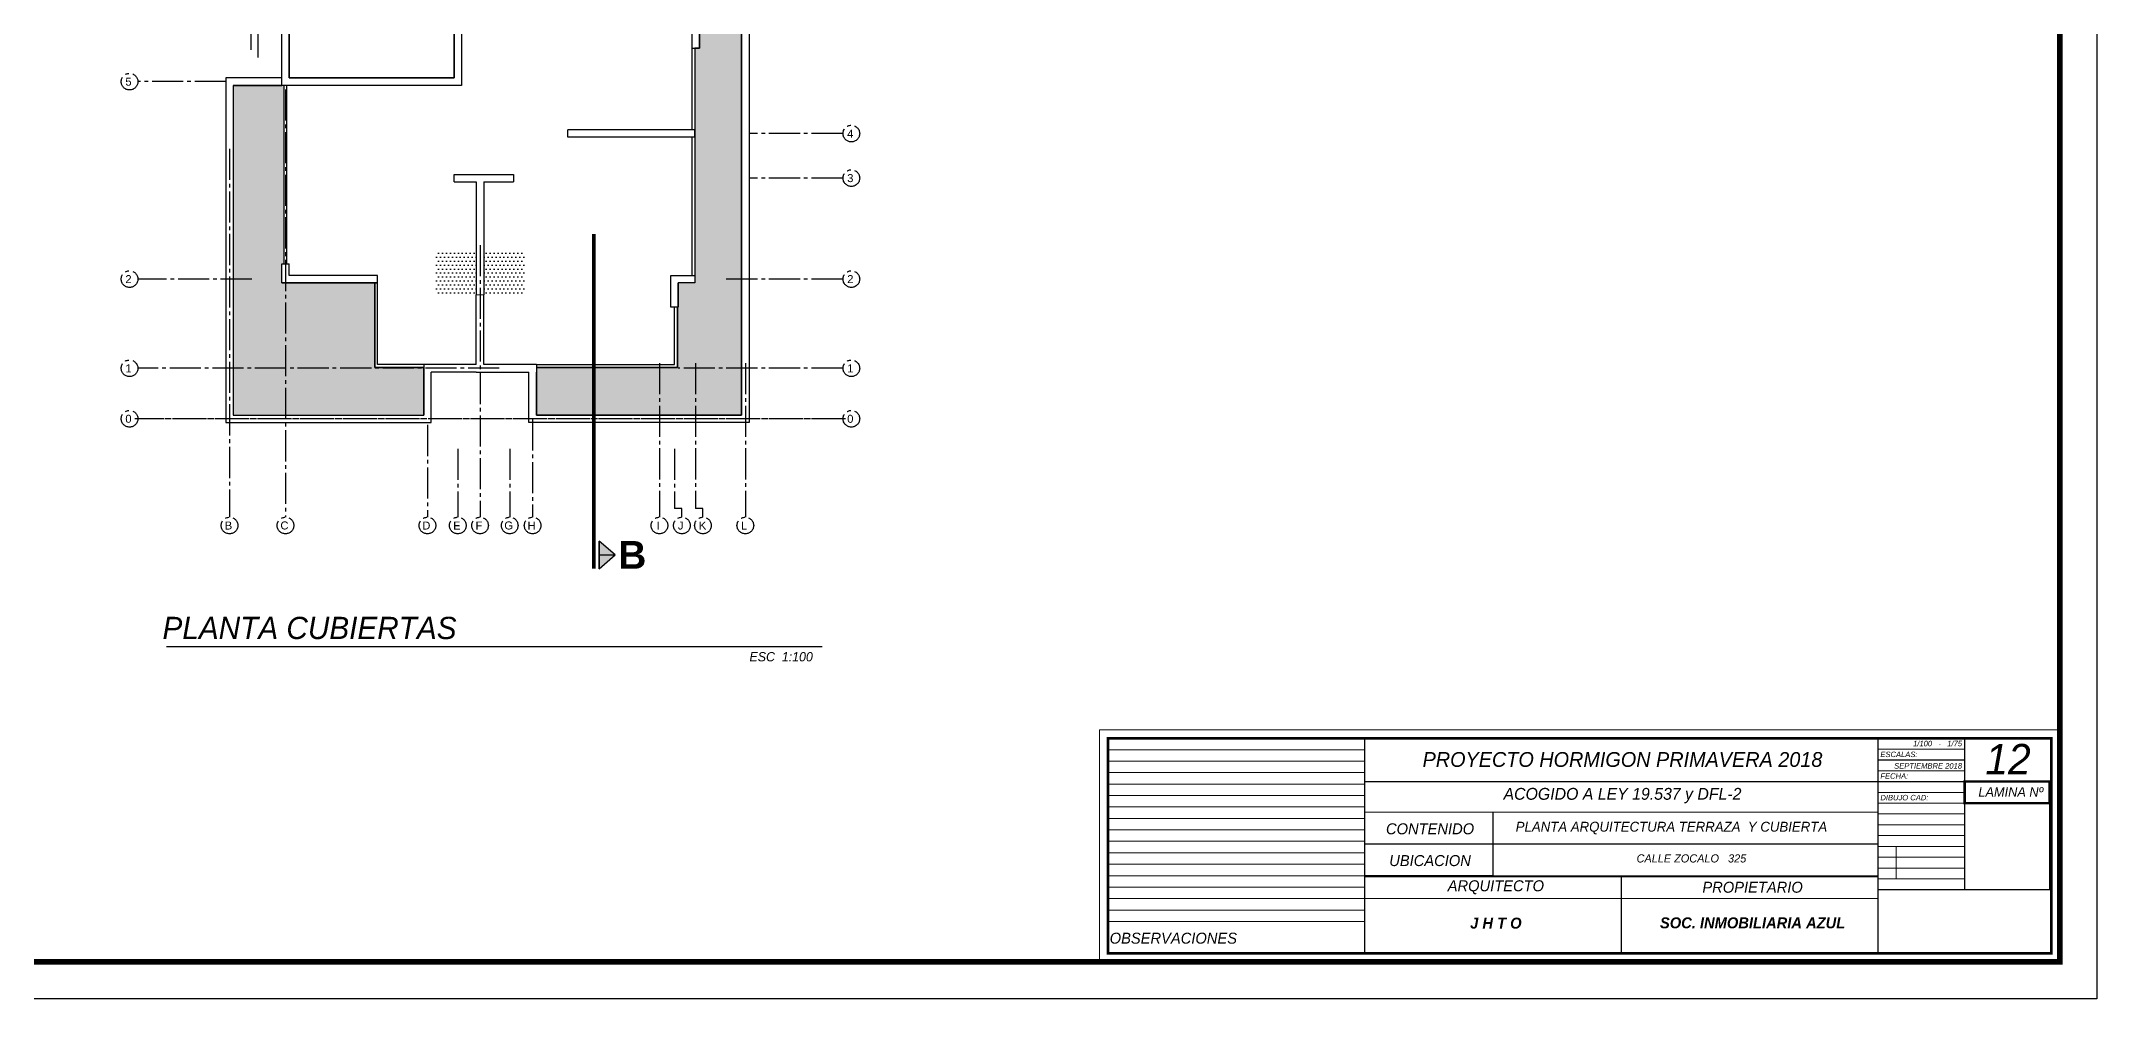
# Model space of a CAD drawing. Header units: millimetres. Extents: x 1217 to 2428, y 234 to 644.
# Drawn here: x 2373 to 2428.5, y 583.7 to 609.5 of the extents above; entities that cross this region are included whole.
import ezdxf

# ---------------------------------------------------------------- set-up
doc = ezdxf.new("R2010")
doc.units = ezdxf.units.MM
doc.linetypes.add('ACAD_ISO04W100', pattern=[30, 24, -3, 0, -3])
doc.linetypes.add('DASHDOTX2', pattern=[0.84, 0.4, -0.2, 0.04, -0.2])
doc.layers.get('0').update_dxf_attribs({"lineweight": 5})
for name, color, linetype in [('0.1', 251, 'Continuous'), ('0.2', 2, 'Continuous'), ('CORTES', 30, 'Continuous'), ('EJES', 8, 'Continuous'), ('MUROS', 7, 'Continuous')]:
    doc.layers.add(name, color=color, linetype=linetype)
doc.styles.get("Standard").update_dxf_attribs({"font": 'arial.ttf'})

msp = doc.modelspace()

# ---------------------------------------------------------------- hatches: boundary and pattern name
at = {"layer": '0.1', "ltscale": 3}
h = msp.add_hatch(dxfattribs=at)
h.set_pattern_fill('TEXTURE', color=256, scale=0.25, pattern_type=2)
h.set_pattern_definition([(0, (-121.64268, -347.84415), (0.11, 0.19), [0.01, -0.1675, 0.0075, -0.0725, 0.015, -0.1775]), (10, (-121.69018, -347.74165), (0.067230114, 0.237786904), [0.0175, -0.0425, 0.0225, -0.1325, 0.0125, -0.165]), (20, (-121.71518, -347.82165), (0.1112257946, 0.184146878), [0.02, -0.1375, 0.0175, -0.1025, 0.0125, -0.08]), (30, (-121.64268, -347.83665), (-0.018307714, 0.21170989), [0.0125, -0.0825, 0.01, -0.1225, 0.0075, -0.1625]), (40, (-121.71268, -347.78165), (0.028196598, 0.1803086295), [0.01, -0.11, 0.0075, -0.07, 0.02, -0.1275]), (50, (-121.67518, -347.87165), (-0.066873221, 0.196444578), [0.005, -0.0925, 0.0125, -0.1525, 0.015, -0.0775]), (60, (-121.66768, -347.85415), (-0.082894192, 0.186423048), [0.0125, -0.1025, 0.005, -0.12, 0.01, -0.0925]), (70, (-121.69518, -347.88415), (-0.091576892, 0.1796557065), [0.0075, -0.0475, 0.015, -0.08, 0.01, -0.11]), (80, (-121.68268, -347.73665), (-0.173804453, 0.137266209), [0.0175, -0.11, 0.0075, -0.13, 0.015, -0.1225]), (90, (-121.66768, -347.84415), (-0.22, 0.0925), [0.015, -0.0775, 0.01, -0.1525, 0.005, -0.155]), (100, (-121.70768, -347.76665), (-0.206642882, 0.120954409), [0.0175, -0.0975, 0.015, -0.08, 0.0175, -0.1825]), (110, (-121.72518, -347.90915), (-0.200366951, 0.068075949), [0.02, -0.065, 0.01, -0.1325, 0.015, -0.145]), (120, (-121.79268, -347.87915), (-0.238874954, 0.023743557), [0.0125, -0.1675, 0.015, -0.0775, 0.0175, -0.1025]), (130, (-121.73768, -347.93415), (-0.232589806, 0.059388401), [0.0075, -0.055, 0.01, -0.1075, 0.02, -0.14]), (140, (-121.81268, -347.73415), (-0.18383071, -0.02850474), [0.015, -0.09, 0.0175, -0.0775, 0.01, -0.105]), (150, (-121.60518, -347.94915), (-0.170687477, -0.100639382), [0.01, -0.07, 0.02, -0.155, 0.0175, -0.1425]), (160, (-121.77018, -347.80915), (-0.198250895, -0.135357241), [0.015, -0.105, 0.0125, -0.095, 0.01, -0.1525]), (170, (-121.75518, -347.86915), (-0.179703373, -0.140935971), [0.0225, -0.0825, 0.015, -0.1125, 0.02, -0.11])])
h.paths.add_polyline_path([(2379.537, 608.327), (2378.166, 608.327), (2378.166, 599.426), (2383.306, 599.426), (2383.306, 600.713), (2381.986, 600.713), (2381.986, 602.998), (2379.476, 602.998), (2379.476, 603.51), (2379.537, 603.51)])
h.paths.add_polyline_path([(2379.536, 610.127), (2378.166, 610.127), (2378.166, 615.524), (2379.536, 615.524)])
h.paths.add_polyline_path([(2379.536, 615.724), (2378.166, 615.724), (2378.166, 621.122), (2379.536, 621.122)])
h.paths.add_polyline_path([(2384.926, 628.456), (2391.886, 628.456), (2391.886, 621.164), (2390.621, 621.163), (2390.621, 627.156), (2384.926, 627.156), (2384.926, 627.557), (2385.226, 627.557), (2385.226, 628.306), (2384.926, 628.306)])
edge = h.paths.add_edge_path()
edge.add_line((2391.886, 610.085), (2390.746, 610.085))
edge.add_line((2390.746, 610.085), (2390.746, 609.335))
edge.add_line((2390.746, 609.335), (2390.621, 609.335))
edge.add_line((2390.621, 609.335), (2390.621, 602.998))
edge.add_line((2390.621, 602.998), (2390.176, 602.998))
edge.add_line((2390.176, 602.998), (2390.176, 602.339))
edge.add_line((2390.176, 602.339), (2390.151, 602.339))
edge.add_line((2390.151, 602.339), (2390.151, 600.713))
edge.add_line((2390.151, 600.713), (2386.346, 600.713))
edge.add_line((2386.346, 600.713), (2386.346, 599.426))
edge.add_line((2386.346, 599.426), (2391.886, 599.426))
edge.add_line((2391.886, 599.426), (2391.886, 610.085))
h.paths.add_polyline_path([(2379.537, 627.156), (2384.726, 627.156), (2384.726, 627.557), (2384.426, 627.557), (2384.426, 628.306), (2384.726, 628.306), (2384.726, 628.456), (2378.166, 628.456), (2378.166, 622.921), (2379.476, 622.921), (2379.476, 623.521), (2379.54, 623.521)])
h = msp.add_hatch(dxfattribs=at)
h.set_pattern_fill('DOTS', color=256, scale=0.0675)
h.set_pattern_definition([(0, (-121.82268, -347.96415), (0.053578128, 0.1071562556), [0, -0.1071562556])])
h.paths.add_polyline_path([(2384.726, 603.847), (2383.626, 603.847), (2383.626, 602.726), (2384.726, 602.726)])
h.paths.add_polyline_path([(2386.026, 603.847), (2384.926, 603.847), (2384.926, 602.726), (2386.026, 602.726)])
at = {"layer": 'CORTES', "ltscale": 3}
h = msp.add_hatch(color=256, dxfattribs=at)
h.dxf.hatch_style = 1
h.paths.add_polyline_path([(2388.475, 595.649), (2388.044, 596.02), (2388.044, 595.649)])
h.paths.add_polyline_path([(2388.475, 595.649), (2388.044, 595.649), (2388.044, 595.277)])

# ---------------------------------------------------------------- linework, layer by layer
for p, q in [((2408.7, 590.699, 0), (2401.772, 590.699, 0)), ((2408.7, 590.39, 0), (2401.772, 590.39, 0)), ((2408.7, 588.326, 0), (2408.7, 590.699, 0)), ((2408.7, 590.699, 0), (2424.892, 590.699, 0)), ((2424.892, 588.947, 0), (2424.892, 590.699, 0)), ((2424.892, 590.699, 0), (2427.229, 590.699, 0)), ((2427.229, 586.61, 0), (2427.229, 590.699, 0)), ((2408.7, 590.081, 0), (2401.772, 590.081, 0)), ((2408.7, 589.772, 0), (2401.772, 589.772, 0)), ((2408.7, 590.041, 0), (2408.7, 586.61, 0)), ((2422.556, 590.115, 0), (2424.892, 590.115, 0)), ((2422.556, 589.823, 0), (2424.892, 589.823, 0)), ((2408.7, 589.463, 0), (2401.772, 589.463, 0)), ((2422.556, 589.531, 0), (2424.892, 589.531, 0)), ((2422.556, 589.239, 0), (2424.892, 589.239, 0)), ((2424.892, 589.531, 0), (2427.229, 589.531, 0)), ((2408.7, 589.153, 0), (2401.772, 589.153, 0)), ((2408.7, 588.844, 0), (2401.772, 588.844, 0)), ((2422.556, 588.947, 0), (2424.892, 588.947, 0)), ((2422.556, 588.655, 0), (2424.892, 588.655, 0)), ((2424.892, 586.61, 0), (2424.892, 588.947, 0)), ((2424.892, 588.947, 0), (2427.229, 588.947, 0)), ((2408.7, 588.535, 0), (2401.772, 588.535, 0)), ((2408.7, 588.226, 0), (2401.772, 588.226, 0)), ((2408.7, 588.226, 0), (2401.772, 588.226, 0)), ((2408.7, 586.61, 0), (2408.7, 588.326, 0)), ((2408.7, 588.326, 0), (2408.7, 584.894, 0)), ((2422.556, 588.363, 0), (2424.892, 588.363, 0)), ((2427.229, 584.894, 0), (2427.229, 588.326, 0)), ((2408.7, 587.917, 0), (2401.772, 587.917, 0)), ((2408.7, 587.607, 0), (2401.772, 587.607, 0)), ((2422.556, 588.071, 0), (2424.892, 588.071, 0)), ((2422.556, 587.778, 0), (2424.892, 587.778, 0)), ((2423.047, 586.902, 0), (2423.047, 587.778, 0)), ((2408.7, 587.298, 0), (2401.772, 587.298, 0)), ((2408.7, 586.989, 0), (2401.772, 586.989, 0)), ((2411.683, 586.989, 0), (2408.7, 586.989, 0)), ((2411.683, 586.989, 0), (2422.556, 586.989, 0)), ((2422.556, 587.486, 0), (2424.892, 587.486, 0)), ((2422.556, 587.194, 0), (2424.892, 587.194, 0)), ((2408.7, 586.68, 0), (2401.772, 586.68, 0)), ((2422.556, 586.902, 0), (2424.892, 586.902, 0)), ((2408.7, 586.371, 0), (2401.772, 586.371, 0)), ((2408.7, 586.061, 0), (2401.772, 586.061, 0)), ((2422.556, 586.373, 0), (2415.628, 586.373, 0)), ((2408.7, 585.752, 0), (2401.772, 585.752, 0)), ((2408.7, 585.752, 0), (2401.772, 585.752, 0)), ((2408.7, 584.894, 0), (2427.229, 584.894, 0)), ((2422.556, 584.894, 0), (2408.7, 584.894, 0))]:
    msp.add_line(p, q)
at = {"ltscale": 3, "elevation": 0}
msp.add_lwpolyline([(2384.926, 602.673), (2384.726, 602.673)], dxfattribs=at)
at = {"elevation": 0}
for points in [[(2401.541, 584.663), (2427.461, 584.663), (2427.461, 590.931), (2401.541, 590.931)], [(2422.556, 589.823), (2424.892, 589.823), (2424.892, 590.407), (2422.556, 590.407)], [(2422.556, 589.239), (2424.892, 589.239), (2424.892, 589.823), (2422.556, 589.823)]]:
    msp.add_lwpolyline(points, close=True, dxfattribs=at)
for points, const_width in [([(2401.772, 584.894), (2427.229, 584.894), (2427.229, 590.699), (2401.772, 590.699)], 0.0686), ([(2408.7, 584.894), (2401.772, 584.894), (2401.772, 590.699), (2408.7, 590.699)], 0.0343), ([(2401.772, 585.752), (2408.7, 585.752), (2408.7, 590.699), (2401.772, 590.699)], 0.0343), ([(2408.7, 589.531), (2422.556, 589.531), (2422.556, 590.699), (2408.7, 590.699)], 0.0343), ([(2422.556, 590.115), (2424.892, 590.115), (2424.892, 590.699), (2422.556, 590.699)], 0.0343), ([(2422.556, 589.531), (2424.892, 589.531), (2424.892, 590.115), (2422.556, 590.115)], 0.0343), ([(2424.892, 588.947), (2427.186, 588.947), (2427.186, 589.531), (2424.892, 589.531)], 0.0686), ([(2408.7, 587.847), (2412.164, 587.847), (2412.164, 588.705), (2408.7, 588.705)], 0.0343), ([(2408.7, 586.989), (2412.164, 586.989), (2412.164, 588.705), (2408.7, 588.705)], 0.0343), ([(2422.556, 587.778), (2424.892, 587.778), (2424.892, 588.947), (2422.556, 588.947)], 0.0343), ([(2424.892, 586.61), (2427.186, 586.61), (2427.186, 588.947), (2424.892, 588.947)], 0.0343), ([(2408.7, 586.989), (2412.164, 586.989), (2412.164, 587.847), (2408.7, 587.847)], 0.0343), ([(2422.556, 586.61), (2427.229, 586.61), (2427.229, 584.894), (2422.556, 584.894)], 0.0343), ([(2422.556, 584.894), (2427.229, 584.894), (2427.229, 586.61), (2422.556, 586.61)], 0.0343), ([(2408.7, 584.894), (2422.556, 584.894), (2422.556, 586.373), (2408.7, 586.373)], 0.0343), ([(2401.772, 584.894), (2408.7, 584.894), (2408.7, 585.752), (2401.772, 585.752)], 0.0343)]:
    msp.add_lwpolyline(points, close=True, dxfattribs=dict(at, const_width=const_width))
at = {"const_width": 0.0343, "elevation": 0}
for points in [[(2424.892, 588.947), (2424.892, 590.699), (2422.556, 590.699), (2422.556, 588.947)], [(2412.164, 588.705), (2422.556, 588.705)], [(2412.164, 587.847), (2422.556, 587.847)], [(2422.556, 587.783), (2422.556, 586.615)], [(2422.556, 586.958), (2408.7, 586.958)], [(2415.628, 586.373), (2415.628, 586.958)], [(2415.628, 584.894), (2415.628, 586.373)]]:
    msp.add_lwpolyline(points, dxfattribs=at)
at = {"layer": '0.1', "ltscale": 3, "elevation": 0}
for points in [[(2338.461, 583.663), (2338.461, 643.663), (2428.461, 643.663), (2428.461, 583.663), (2338.461, 583.663)], [(2379.676, 610.127), (2379.676, 608.527), (2384.126, 608.528), (2384.126, 610.074)], [(2391.886, 610.085), (2390.746, 610.085), (2390.746, 609.335), (2390.621, 609.335), (2390.621, 602.998), (2390.176, 602.998), (2390.176, 602.339), (2390.151, 602.339), (2390.151, 600.713), (2386.346, 600.713), (2386.346, 599.426), (2391.886, 599.426), (2391.886, 610.085)], [(2379.537, 608.327), (2378.166, 608.327), (2378.166, 599.426), (2383.306, 599.426), (2383.306, 600.713), (2381.986, 600.713), (2381.986, 602.998), (2379.476, 602.998), (2379.476, 603.51), (2379.537, 603.51), (2379.537, 608.327)]]:
    msp.add_lwpolyline(points, dxfattribs=at)
at = {"layer": '0.1', "ltscale": 3, "const_width": 0.15, "elevation": 0}
msp.add_lwpolyline([(2339.461, 584.663), (2339.461, 642.663), (2427.461, 642.663), (2427.461, 584.663)], close=True, dxfattribs=at)
at = {"layer": '0.1', "ltscale": 3}
msp.add_lwpolyline([(2376.366, 593.175), (2394.059, 593.175)], dxfattribs=at)
at = {"layer": '0.2'}
for p, q in [((2392.086, 611.924, 0), (2392.086, 599.226, 0)), ((2379.476, 608.527, 0), (2377.966, 608.527, 0)), ((2377.966, 608.527, 0), (2377.966, 599.226, 0)), ((2378.166, 608.327, 0), (2379.476, 608.327, 0)), ((2378.166, 608.327, 0), (2378.166, 599.426, 0)), ((2384.125, 605.724, 0), (2384.726, 605.724, 0)), ((2384.726, 605.724, 0), (2384.726, 602.673, 0)), ((2384.926, 605.724, 0), (2384.926, 602.673, 0)), ((2384.926, 605.724, 0), (2385.727, 605.724, 0)), ((2379.476, 602.998, 0), (2379.476, 603.51, 0)), ((2379.676, 603.198, 0), (2379.676, 603.51, 0)), ((2389.976, 602.339, 0), (2389.976, 603.198, 0)), ((2390.176, 602.339, 0), (2390.176, 602.998, 0)), ((2386.346, 599.426, 0), (2386.346, 600.588, 0)), ((2377.966, 599.226, 0), (2383.506, 599.226, 0)), ((2378.166, 599.426, 0), (2383.306, 599.426, 0)), ((2392.086, 599.226, 0), (2386.146, 599.226, 0))]:
    msp.add_line(p, q, dxfattribs=at)
at = {"layer": '0.2', "elevation": 0}
for points in [[(2384.325, 611.928), (2384.325, 608.327), (2379.476, 608.327), (2379.476, 609.927)], [(2384.126, 611.928), (2384.126, 608.527), (2379.676, 608.527), (2379.676, 609.927)], [(2390.546, 610.285), (2390.546, 609.335), (2390.746, 609.335), (2390.746, 610.285)], [(2378.838, 609.083), (2378.838, 609.884), (2378.638, 609.884), (2378.638, 609.283)], [(2391.886, 610.085), (2391.886, 599.426), (2386.346, 599.426)], [(2390.621, 607.125), (2387.196, 607.125)], [(2387.196, 606.925), (2387.196, 607.125)], [(2390.621, 606.925), (2390.621, 607.125)], [(2390.621, 606.925), (2387.196, 606.925)], [(2384.125, 605.724), (2384.125, 605.924), (2385.727, 605.924), (2385.727, 605.724)], [(2379.476, 603.51), (2379.676, 603.51)], [(2389.976, 603.198), (2390.621, 603.198), (2390.621, 602.998), (2390.176, 602.998)], [(2384.726, 600.788), (2384.726, 602.673)], [(2384.926, 600.788), (2384.926, 602.673)], [(2384.726, 600.788), (2383.306, 600.788)], [(2383.306, 600.788), (2383.306, 599.426)], [(2384.726, 600.588), (2383.506, 600.588)], [(2383.506, 599.226), (2383.506, 600.588)], [(2384.726, 600.588), (2384.926, 600.588)], [(2386.346, 600.788), (2384.926, 600.788)], [(2384.926, 600.588), (2386.146, 600.588)], [(2386.146, 599.226), (2386.146, 600.588)], [(2386.346, 600.788), (2386.346, 600.588)]]:
    msp.add_lwpolyline(points, dxfattribs=at)
at = {"layer": '0.2', "color": 1, "elevation": 0}
for points in [[(2390.546, 609.335), (2390.546, 607.125)], [(2390.621, 609.335), (2390.621, 607.125)], [(2379.537, 603.51), (2379.537, 608.327)], [(2379.612, 603.51), (2379.612, 608.327)], [(2390.546, 606.925), (2390.546, 603.198)], [(2390.621, 606.925), (2390.621, 603.198)], [(2383.306, 600.788), (2382.061, 600.788), (2382.061, 602.998), (2381.986, 602.998), (2381.986, 600.788), (2381.986, 600.713), (2383.306, 600.713)], [(2386.346, 600.788), (2390.076, 600.788), (2390.076, 602.339)], [(2386.346, 600.713), (2390.151, 600.713), (2390.151, 602.339)]]:
    msp.add_lwpolyline(points, dxfattribs=at)
at = {"layer": '0.2', "ltscale": 3, "elevation": 0}
for points in [[(2379.476, 602.998), (2382.061, 602.998), (2382.061, 603.198), (2379.676, 603.198)], [(2390.176, 602.339), (2389.976, 602.339)]]:
    msp.add_lwpolyline(points, dxfattribs=at)
at = {"layer": 'CORTES', "color": 1, "linetype": 'DASHDOTX2', "ltscale": 1.5, "const_width": 0.1, "elevation": 0}
msp.add_lwpolyline([(2387.898, 604.311), (2387.898, 595.277), (2387.898, 595.277)], dxfattribs=at)
at = {"layer": 'CORTES', "ltscale": 3, "elevation": 0}
msp.add_lwpolyline([(2388.044, 595.277), (2388.044, 596.02), (2388.044, 595.649), (2388.475, 595.649), (2388.044, 596.02), (2388.044, 595.277), (2388.475, 595.649)], dxfattribs=at)
at = {"layer": 'EJES', "linetype": 'ACAD_ISO04W100', "ltscale": 0.035, "elevation": 0}
for points in [[(2377.966, 608.427), (2375.592, 608.427)], [(2379.576, 608.215), (2379.576, 596.669)], [(2394.613, 607.025), (2392.086, 607.025)], [(2378.066, 606.616), (2378.066, 596.669)], [(2378.066, 606.616), (2378.066, 596.669)], [(2394.613, 605.824), (2392.086, 605.824)], [(2384.826, 604.013), (2384.826, 596.669)], [(2378.666, 603.098), (2375.592, 603.098)], [(2394.613, 603.098), (2391.386, 603.098)], [(2385.343, 600.688), (2375.592, 600.688)], [(2389.668, 600.829), (2389.668, 596.669)], [(2394.613, 600.688), (2390.176, 600.688)], [(2390.645, 600.829), (2390.645, 596.905)], [(2391.987, 600.829), (2391.987, 596.669)], [(2394.613, 599.326), (2375.514, 599.326)], [(2394.613, 599.326), (2375.514, 599.326)], [(2394.69, 599.326), (2375.592, 599.326)], [(2394.69, 599.326), (2375.592, 599.326)], [(2386.246, 599.308), (2386.246, 596.669)], [(2383.406, 599.159), (2383.406, 596.669)], [(2384.226, 598.516), (2384.226, 596.669)], [(2385.627, 598.516), (2385.627, 596.669)], [(2390.077, 598.516), (2390.077, 596.905)]]:
    msp.add_lwpolyline(points, dxfattribs=at)
at = {"layer": 'EJES', "ltscale": 3, "elevation": 0}
for points in [[(2390.275, 596.669), (2390.275, 596.905), (2390.076, 596.905)], [(2390.843, 596.669), (2390.843, 596.905), (2390.644, 596.905)]]:
    msp.add_lwpolyline(points, dxfattribs=at)
at = {"layer": 'EJES', "linetype": 'ACAD_ISO04W100', "ltscale": 0.035}
for centre in [(2375.367, 608.427, 0), (2375.367, 608.427, 0), (2394.847, 607.025, 0), (2394.847, 607.025, 0), (2394.847, 605.824, 0), (2394.847, 605.824, 0), (2375.367, 603.098, 0), (2375.367, 603.098, 0), (2394.847, 603.098, 0), (2394.847, 603.098, 0), (2375.367, 600.688, 0), (2375.367, 600.688, 0), (2394.847, 600.688, 0), (2394.847, 600.688, 0), (2375.367, 599.326, 0), (2375.367, 599.326, 0), (2394.847, 599.326, 0), (2394.847, 599.326, 0), (2378.066, 596.444, 0), (2379.576, 596.444, 0), (2379.576, 596.444, 0), (2383.406, 596.444, 0), (2383.406, 596.444, 0), (2384.226, 596.444, 0), (2384.226, 596.444, 0), (2384.826, 596.444, 0), (2384.826, 596.444, 0), (2384.826, 596.444, 0), (2384.826, 596.444, 0), (2385.627, 596.444, 0), (2385.627, 596.444, 0), (2385.627, 596.444, 0), (2385.627, 596.444, 0), (2386.246, 596.444, 0), (2386.246, 596.444, 0), (2386.246, 596.444, 0), (2389.667, 596.444, 0), (2390.275, 596.444, 0), (2390.843, 596.444, 0), (2391.986, 596.444, 0)]:
    msp.add_circle(centre, 0.225, dxfattribs=at)
at = {"layer": 'MUROS', "elevation": 0}
msp.add_lwpolyline([(2379.676, 603.31), (2379.676, 603.31)], dxfattribs=at)

# ---------------------------------------------------------------- texts
for s, insert, char_height, width, attachment_point in [('{\\fCentury Gothic|b0|i1|c0|p34; PLANTA CUBIERTAS}', (2380.113, 593.674, 0), 0.6, 22.53603, 5), ('{\\fCentury Gothic|b0|i1|c0|p34;ESC  1:100}', (2392.953, 592.899), 0.25, 16.09483, 5), ('{\\fCentury Gothic|b0|i1|c0|p34;PROYECTO HORMIGON PRIMAVERA 2018}', (2415.658, 590.124, 0), 0.4, 16.09483, 5), ('{\\fCentury Gothic|b0|i1|c0|p34;\\C0;ESCALAS:}', (2422.618, 590.264, 0), 0.14823, 3.615, 4), ('{\\fCentury Gothic|b0|i1|c0|p34;\\C252;1/100   -   1/75}', (2424.821, 590.556, 0), 0.14823, 1.71107, 6), ('{\\fCentury Gothic|b0|i1|c0|p34;12}', (2426.062, 590.135, 0), 0.82351, 6.70621, 5), ('{\\fCentury Gothic|b0|i1|c0|p34;\\C0;FECHA:}', (2422.618, 589.68, 0), 0.14823, 3.615, 4), ('{\\fCentury Gothic|b0|i1|c0|p34;\\C252;SEPTIEMBRE 2018}', (2424.821, 589.953, 0), 0.14823, 1.78725, 6), ('{\\fCentury Gothic|b0|i1|c0|p34;ACOGIDO A LEY 19.537 y DFL-2}', (2415.658, 589.151, 0), 0.32, 16.09483, 5), ('{\\fCentury Gothic|b0|i1|c0|p34;LAMINA Nº}', (2426.138, 589.25, 0), 0.25735, 2.09569, 5), ('{\\fCentury Gothic|b0|i1|c0|p34;\\C256;DIBUJO CAD:}', (2422.618, 589.096, 0), 0.14823, 3.615, 4), ('{\\fCentury Gothic|b0|i1|c0|p34;\\C252;CONTENIDO}', (2410.465, 588.253, 0), 0.29646, 7.23001, 5), ('{\\fCentury Gothic|b0|i1|c0|p34;\\C252;PLANTA ARQUITECTURA TERRAZA  Y CUBIERTA}', (2421.182, 588.445, 0), 0.26682, 14.88178, 3), ('{\\fCentury Gothic|b0|i1|c0|p34;\\C252;UBICACION}', (2410.465, 587.395, 0), 0.29646, 7.23001, 5), ('{\\fCentury Gothic|b0|i1|c0|p34;\\C252;  CALLE ZOCALO   325}', (2418.998, 587.566, 0), 0.22, 14.88178, 3), ('{\\fCentury Gothic|b0|i1|c0|p34;ARQUITECTO}', (2412.241, 586.676, 0), 0.29646, 7.23001, 5), ('{\\fCentury Gothic|b0|i1|c0|p34;PROPIETARIO}', (2419.169, 586.676, 0), 0.29646, 7.23001, 5), ('{\\fCentury Gothic|b1|i1|c0|p34;SOC. INMOBILIARIA AZUL}', (2419.169, 585.714, 0), 0.29646, 7.23001, 5), ('{\\fCentury Gothic|b0|i1|c0|p34;\\C252;OBSERVACIONES}', (2403.537, 585.3, 0), 0.29646, 7.23001, 5), ('{\\fCentury Gothic|b1|i1|c0|p34;J H T O}', (2412.241, 585.706, 0), 0.29646, 7.23001, 5)]:
    msp.add_mtext(s, dxfattribs=dict(insert=insert, char_height=char_height, width=width, attachment_point=attachment_point))
at = {"ltscale": 0.004, "insert": (2420.572, 590.233, 0), "char_height": 0.00145, "width": 0.04918, "attachment_point": 7}
msp.add_mtext('{\\fVerdana|b0|i0|c0|p34;PAVIMEN TO HORMIGON}', dxfattribs=at)
at = {"layer": 'CORTES', "insert": (2388.936, 595.65, 0), "char_height": 0.75, "width": 2.9659, "attachment_point": 5}
msp.add_mtext('{\\fArial|b1|i0|c0|p34;B}', dxfattribs=at)
at = {"layer": 'EJES', "char_height": 0.216, "attachment_point": 5}
for s, insert, width in [('5', (2375.339, 608.426, 0), 0.34435), ('4', (2394.819, 607.023, 0), 0.34435), ('3', (2394.819, 605.822, 0), 0.34435), ('2', (2375.339, 603.096, 0), 0.34435), ('2', (2394.819, 603.096, 0), 0.34435), ('1', (2375.339, 600.686, 0), 0.34437), ('1', (2375.339, 600.686, 0), 0.34437), ('1', (2394.819, 600.686, 0), 0.34437), ('1', (2394.819, 600.686, 0), 0.34437), ('0', (2375.339, 599.324, 0), 0.34437), ('0', (2375.339, 599.324, 0), 0.34437), ('0', (2394.819, 599.324, 0), 0.34437), ('0', (2394.819, 599.324, 0), 0.34437), ('B', (2378.038, 596.443, 0), 0.34435), ('B', (2378.038, 596.443, 0), 0.34435), ('C', (2379.548, 596.443, 0), 0.34435), ('C', (2379.548, 596.443, 0), 0.34435), ('D', (2383.378, 596.443, 0), 0.34437), ('E', (2384.198, 596.443, 0), 0.34435), ('F', (2384.198, 596.443, 0), 0.34435), ('F', (2384.798, 596.443, 0), 0.34435), ('G', (2385.599, 596.443, 0), 0.34435), ('H', (2386.218, 596.442, 0), 0.34437), ('I', (2389.633, 596.442, 0), 0.34437), ('J', (2390.241, 596.442, 0), 0.34437), ('K', (2390.832, 596.442, 0), 0.34437), ('L', (2391.952, 596.442, 0), 0.34437)]:
    msp.add_mtext(s, dxfattribs=dict(at, insert=insert, width=width))

doc.saveas('drawing.dxf')
